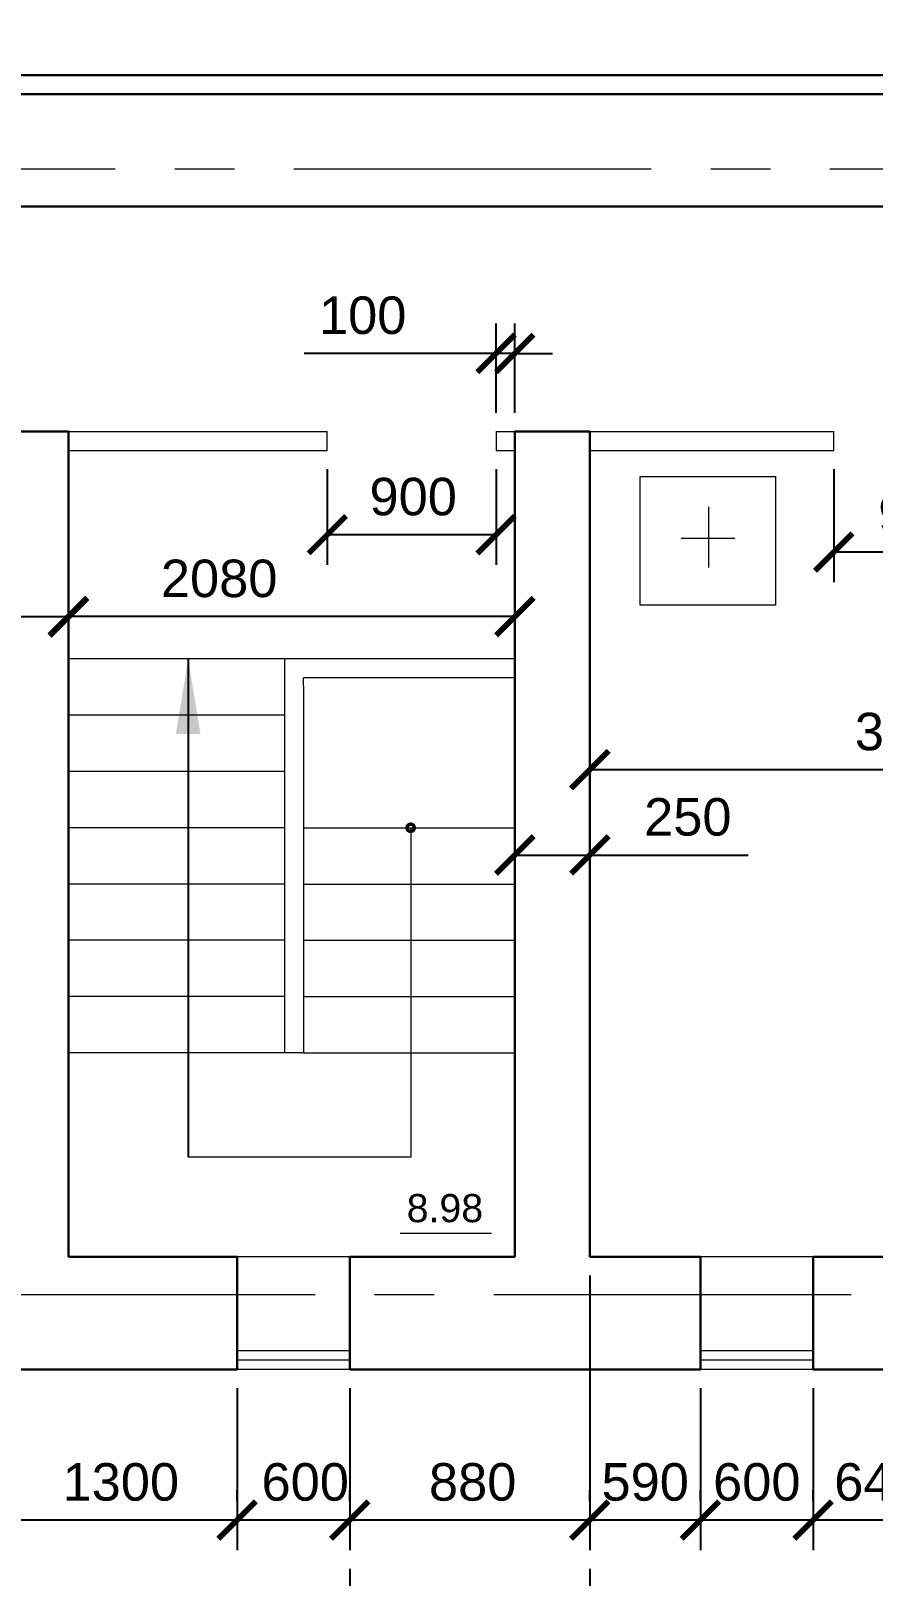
# Model space of a CAD drawing. Header units: millimetres. Extents: x -273 to 3634, y 3015 to 4572.
# Drawn here: x 2428.5 to 2473.4, y 3798.3 to 3880.7 of the extents above; entities that cross this region are included whole.
import ezdxf

# ---------------------------------------------------------------- set-up
doc = ezdxf.new("R2010")
doc.units = ezdxf.units.MM
doc.linetypes.add('CENTER2', pattern=[28.575, 19.05, -3.175, 3.175, -3.175])
doc.layers.add('@', color=250, linetype='Continuous', lineweight=60)
doc.styles.get("Standard").update_dxf_attribs({"font": 'arial.ttf', "height": 2})
doc.dimstyles.new('ISO-25', dxfattribs={"dimtxt": 2, "dimasz": 2, "dimexe": 1.6, "dimexo": 1, "dimgap": 1, "dimtad": 1, "dimdsep": 46, "dimtxsty": 'Standard', "dimblk": 'ARCHTICK', "dimcen": 2, "dimadec": 0, "dimazin": 0, "dimtfac": 1, "dimtmove": 0, "dimatfit": 3, "dimfxl": 1, "dimarcsym": 0})

# ---------------------------------------------------------------- blocks, each defined once
blk = doc.blocks.new('_ArchTick')
at = {"color": 0, "linetype": 'ByBlock', "lineweight": 15, "const_width": 0.15}
blk.add_lwpolyline([(-0.5, -0.5), (0.5, 0.5)], dxfattribs=at)
blk = doc.blocks.new('*D101')
at = {"layer": '@', "color": 0, "lineweight": -2, "transparency": 16777216}
for p, q in [((2439.549, 3808.314), (2439.549, 3799.682)), ((2426.549, 3802.282), (2426.549, 3802.882)), ((2439.549, 3801.282), (2426.549, 3801.282))]:
    blk.add_line(p, q, dxfattribs=at)
at = {"layer": 'Defpoints', "color": 0, "lineweight": 15, "transparency": 16777216}
for p in [(2439.549, 3809.314), (2426.549, 3801.282), (2426.549, 3801.282)]:
    blk.add_point(p, dxfattribs=at)
at = {"layer": '@', "color": 0, "lineweight": -2, "transparency": 16777216, "xscale": 2, "yscale": 2, "zscale": 2, "rotation": 180}
blk.add_blockref('_ArchTick', (2426.549, 3801.282), dxfattribs=at)
at = {"layer": '@', "color": 0, "lineweight": -2, "transparency": 16777216, "xscale": 2, "yscale": 2, "zscale": 2}
blk.add_blockref('_ArchTick', (2439.549, 3801.282), dxfattribs=at)
at = {"layer": '@', "color": 0, "lineweight": 15, "transparency": 16777216, "insert": (2433.343, 3803.304), "char_height": 2, "attachment_point": 5}
blk.add_mtext('1300', dxfattribs=at)
blk = doc.blocks.new('*D102')
at = {"layer": '@', "color": 0, "lineweight": -2, "transparency": 16777216}
for p, q in [((2445.549, 3808.314), (2445.549, 3799.682)), ((2439.549, 3802.282), (2439.549, 3802.882)), ((2445.549, 3801.282), (2439.549, 3801.282))]:
    blk.add_line(p, q, dxfattribs=at)
at = {"layer": 'Defpoints', "color": 0, "lineweight": 15, "transparency": 16777216}
for p in [(2445.549, 3809.314), (2439.549, 3801.282), (2439.549, 3801.282)]:
    blk.add_point(p, dxfattribs=at)
at = {"layer": '@', "color": 0, "lineweight": -2, "transparency": 16777216, "xscale": 2, "yscale": 2, "zscale": 2, "rotation": 180}
blk.add_blockref('_ArchTick', (2439.549, 3801.282), dxfattribs=at)
at = {"layer": '@', "color": 0, "lineweight": -2, "transparency": 16777216, "xscale": 2, "yscale": 2, "zscale": 2}
blk.add_blockref('_ArchTick', (2445.549, 3801.282), dxfattribs=at)
at = {"layer": '@', "color": 0, "lineweight": 15, "transparency": 16777216, "insert": (2443.175, 3803.303), "char_height": 2, "attachment_point": 5}
blk.add_mtext('600', dxfattribs=at)
blk = doc.blocks.new('*D103')
at = {"layer": '@', "color": 0, "lineweight": -2, "transparency": 16777216}
for p, q in [((2458.349, 3814.314), (2458.349, 3799.682)), ((2445.549, 3802.282), (2445.549, 3802.882)), ((2458.349, 3801.282), (2445.549, 3801.282))]:
    blk.add_line(p, q, dxfattribs=at)
at = {"layer": 'Defpoints', "color": 0, "lineweight": 15, "transparency": 16777216}
for p in [(2458.349, 3815.314), (2445.549, 3801.282), (2445.549, 3801.282)]:
    blk.add_point(p, dxfattribs=at)
at = {"layer": '@', "color": 0, "lineweight": -2, "transparency": 16777216, "xscale": 2, "yscale": 2, "zscale": 2, "rotation": 180}
blk.add_blockref('_ArchTick', (2445.549, 3801.282), dxfattribs=at)
at = {"layer": '@', "color": 0, "lineweight": -2, "transparency": 16777216, "xscale": 2, "yscale": 2, "zscale": 2}
blk.add_blockref('_ArchTick', (2458.349, 3801.282), dxfattribs=at)
at = {"layer": '@', "color": 0, "lineweight": 15, "transparency": 16777216, "insert": (2452.101, 3803.303), "char_height": 2, "attachment_point": 5}
blk.add_mtext('880', dxfattribs=at)
blk = doc.blocks.new('*D104')
at = {"layer": '@', "color": 0, "lineweight": -2, "transparency": 16777216}
for p, q in [((2464.249, 3808.314), (2464.249, 3799.682)), ((2458.349, 3802.282), (2458.349, 3802.882)), ((2464.249, 3801.282), (2458.349, 3801.282))]:
    blk.add_line(p, q, dxfattribs=at)
at = {"layer": 'Defpoints', "color": 0, "lineweight": 15, "transparency": 16777216}
for p in [(2464.249, 3809.314), (2458.349, 3801.282), (2458.349, 3801.282)]:
    blk.add_point(p, dxfattribs=at)
at = {"layer": '@', "color": 0, "lineweight": -2, "transparency": 16777216, "xscale": 2, "yscale": 2, "zscale": 2, "rotation": 180}
blk.add_blockref('_ArchTick', (2458.349, 3801.282), dxfattribs=at)
at = {"layer": '@', "color": 0, "lineweight": -2, "transparency": 16777216, "xscale": 2, "yscale": 2, "zscale": 2}
blk.add_blockref('_ArchTick', (2464.249, 3801.282), dxfattribs=at)
at = {"layer": '@', "color": 0, "lineweight": 15, "transparency": 16777216, "insert": (2461.299, 3803.303), "char_height": 2, "attachment_point": 5}
blk.add_mtext('590', dxfattribs=at)
blk = doc.blocks.new('*D105')
at = {"layer": '@', "color": 0, "lineweight": -2, "transparency": 16777216}
for p, q in [((2470.249, 3808.314), (2470.249, 3799.682)), ((2464.249, 3802.282), (2464.249, 3802.882)), ((2470.249, 3801.282), (2464.249, 3801.282))]:
    blk.add_line(p, q, dxfattribs=at)
at = {"layer": 'Defpoints', "color": 0, "lineweight": 15, "transparency": 16777216}
for p in [(2470.249, 3809.314), (2464.249, 3801.282), (2464.249, 3801.282)]:
    blk.add_point(p, dxfattribs=at)
at = {"layer": '@', "color": 0, "lineweight": -2, "transparency": 16777216, "xscale": 2, "yscale": 2, "zscale": 2, "rotation": 180}
blk.add_blockref('_ArchTick', (2464.249, 3801.282), dxfattribs=at)
at = {"layer": '@', "color": 0, "lineweight": -2, "transparency": 16777216, "xscale": 2, "yscale": 2, "zscale": 2}
blk.add_blockref('_ArchTick', (2470.249, 3801.282), dxfattribs=at)
at = {"layer": '@', "color": 0, "lineweight": 15, "transparency": 16777216, "insert": (2467.249, 3803.303), "char_height": 2, "attachment_point": 5}
blk.add_mtext('600', dxfattribs=at)
blk = doc.blocks.new('*D106')
at = {"layer": '@', "color": 0, "lineweight": -2, "transparency": 16777216}
for p, q in [((2476.649, 3808.314), (2476.649, 3799.682)), ((2470.249, 3802.282), (2470.249, 3802.882)), ((2476.649, 3801.282), (2470.249, 3801.282))]:
    blk.add_line(p, q, dxfattribs=at)
at = {"layer": 'Defpoints', "color": 0, "lineweight": 15, "transparency": 16777216}
for p in [(2476.649, 3809.314), (2470.249, 3801.282), (2470.249, 3801.282)]:
    blk.add_point(p, dxfattribs=at)
at = {"layer": '@', "color": 0, "lineweight": -2, "transparency": 16777216, "xscale": 2, "yscale": 2, "zscale": 2, "rotation": 180}
blk.add_blockref('_ArchTick', (2470.249, 3801.282), dxfattribs=at)
at = {"layer": '@', "color": 0, "lineweight": -2, "transparency": 16777216, "xscale": 2, "yscale": 2, "zscale": 2}
blk.add_blockref('_ArchTick', (2476.649, 3801.282), dxfattribs=at)
at = {"layer": '@', "color": 0, "lineweight": 15, "transparency": 16777216, "insert": (2473.707, 3803.303), "char_height": 2, "attachment_point": 5}
blk.add_mtext('640', dxfattribs=at)
blk = doc.blocks.new('*D144')
at = {"layer": '@', "color": 0, "lineweight": -2, "transparency": 16777216}
for p, q in [((2394.349, 3798.682), (2394.349, 3761.691)), ((2445.549, 3798.682), (2445.549, 3761.691)), ((2394.349, 3763.291), (2445.549, 3763.291))]:
    blk.add_line(p, q, dxfattribs=at)
at = {"layer": 'Defpoints', "color": 0, "lineweight": 15, "transparency": 16777216}
for p in [(2394.349, 3799.682), (2445.549, 3799.682), (2445.549, 3763.291)]:
    blk.add_point(p, dxfattribs=at)
at = {"layer": '@', "color": 0, "lineweight": -2, "transparency": 16777216, "xscale": 2, "yscale": 2, "zscale": 2, "rotation": 180}
blk.add_blockref('_ArchTick', (2394.349, 3763.291), dxfattribs=at)
at = {"layer": '@', "color": 0, "lineweight": -2, "transparency": 16777216, "xscale": 2, "yscale": 2, "zscale": 2}
blk.add_blockref('_ArchTick', (2445.549, 3763.291), dxfattribs=at)
at = {"layer": '@', "color": 0, "lineweight": 15, "transparency": 16777216, "insert": (2420.746, 3765.312), "char_height": 2, "attachment_point": 5}
blk.add_mtext('5100', dxfattribs=at)
blk = doc.blocks.new('*D145')
at = {"layer": '@', "color": 0, "lineweight": -2, "transparency": 16777216}
for p, q in [((2458.349, 3798.682), (2458.349, 3761.691)), ((2505.349, 3786.567), (2505.349, 3761.691)), ((2505.349, 3763.291), (2458.349, 3763.291))]:
    blk.add_line(p, q, dxfattribs=at)
at = {"layer": 'Defpoints', "color": 0, "lineweight": 15, "transparency": 16777216}
for p in [(2458.349, 3799.682), (2505.349, 3787.567), (2458.349, 3763.291)]:
    blk.add_point(p, dxfattribs=at)
at = {"layer": '@', "color": 0, "lineweight": -2, "transparency": 16777216, "xscale": 2, "yscale": 2, "zscale": 2, "rotation": 180}
blk.add_blockref('_ArchTick', (2458.349, 3763.291), dxfattribs=at)
at = {"layer": '@', "color": 0, "lineweight": -2, "transparency": 16777216, "xscale": 2, "yscale": 2, "zscale": 2}
blk.add_blockref('_ArchTick', (2505.349, 3763.291), dxfattribs=at)
at = {"layer": '@', "color": 0, "lineweight": 15, "transparency": 16777216, "insert": (2483.148, 3765.312), "char_height": 2, "attachment_point": 5}
blk.add_mtext('5100', dxfattribs=at)
blk = doc.blocks.new('*D174')
at = {"layer": '@', "color": 0, "lineweight": -2, "transparency": 16777216}
for p, q in [((2458.349, 3847.252), (2458.349, 3839.689)), ((2490.349, 3847.252), (2490.349, 3839.689)), ((2490.349, 3841.289), (2458.349, 3841.289))]:
    blk.add_line(p, q, dxfattribs=at)
at = {"layer": 'Defpoints', "color": 0, "lineweight": 15, "transparency": 16777216}
for p in [(2458.349, 3848.252), (2490.349, 3848.252), (2458.349, 3841.289)]:
    blk.add_point(p, dxfattribs=at)
at = {"layer": '@', "color": 0, "lineweight": -2, "transparency": 16777216, "xscale": 2, "yscale": 2, "zscale": 2, "rotation": 180}
blk.add_blockref('_ArchTick', (2458.349, 3841.289), dxfattribs=at)
at = {"layer": '@', "color": 0, "lineweight": -2, "transparency": 16777216, "xscale": 2, "yscale": 2, "zscale": 2}
blk.add_blockref('_ArchTick', (2490.349, 3841.289), dxfattribs=at)
at = {"layer": '@', "color": 0, "lineweight": 15, "transparency": 16777216, "insert": (2475.582, 3843.311), "char_height": 2, "attachment_point": 5}
blk.add_mtext('3190', dxfattribs=at)
blk = doc.blocks.new('*D175')
at = {"layer": '@', "color": 0, "lineweight": -2, "transparency": 16777216}
for p, q in [((2454.349, 3840.289), (2454.349, 3835.141)), ((2458.349, 3840.289), (2458.349, 3835.141)), ((2454.349, 3836.741), (2458.349, 3836.741)), ((2458.349, 3836.741), (2466.796, 3836.741))]:
    blk.add_line(p, q, dxfattribs=at)
at = {"layer": 'Defpoints', "color": 0, "lineweight": 15, "transparency": 16777216}
for p in [(2454.349, 3841.289), (2458.349, 3841.289), (2454.349, 3836.741)]:
    blk.add_point(p, dxfattribs=at)
at = {"layer": '@', "color": 0, "lineweight": -2, "transparency": 16777216, "xscale": 2, "yscale": 2, "zscale": 2, "rotation": 180}
blk.add_blockref('_ArchTick', (2454.349, 3836.741), dxfattribs=at)
at = {"layer": '@', "color": 0, "lineweight": -2, "transparency": 16777216, "xscale": 2, "yscale": 2, "zscale": 2}
blk.add_blockref('_ArchTick', (2458.349, 3836.741), dxfattribs=at)
at = {"layer": '@', "color": 0, "lineweight": 15, "transparency": 16777216, "insert": (2463.573, 3838.762), "char_height": 2, "attachment_point": 5}
blk.add_mtext('250', dxfattribs=at)
blk = doc.blocks.new('*D176')
at = {"layer": '@', "color": 0, "lineweight": -2, "transparency": 16777216}
for p, q in [((2471.349, 3857.314), (2471.349, 3851.294)), ((2480.349, 3857.314), (2480.349, 3851.294)), ((2480.349, 3852.894), (2471.349, 3852.894))]:
    blk.add_line(p, q, dxfattribs=at)
at = {"layer": 'Defpoints', "color": 0, "lineweight": 15, "transparency": 16777216}
for p in [(2471.349, 3858.314), (2480.349, 3858.314), (2471.349, 3852.894)]:
    blk.add_point(p, dxfattribs=at)
at = {"layer": '@', "color": 0, "lineweight": -2, "transparency": 16777216, "xscale": 2, "yscale": 2, "zscale": 2, "rotation": 180}
blk.add_blockref('_ArchTick', (2471.349, 3852.894), dxfattribs=at)
at = {"layer": '@', "color": 0, "lineweight": -2, "transparency": 16777216, "xscale": 2, "yscale": 2, "zscale": 2}
blk.add_blockref('_ArchTick', (2480.349, 3852.894), dxfattribs=at)
at = {"layer": '@', "color": 0, "lineweight": 15, "transparency": 16777216, "insert": (2476.055, 3854.915), "char_height": 2, "attachment_point": 5}
blk.add_mtext('900', dxfattribs=at)
blk = doc.blocks.new('*D178')
at = {"layer": '@', "color": 0, "lineweight": -2, "transparency": 16777216}
for p, q in [((2453.349, 3860.314), (2453.349, 3865.085)), ((2454.349, 3860.314), (2454.349, 3865.085)), ((2453.349, 3863.485), (2443.126, 3863.485)), ((2454.349, 3863.485), (2453.349, 3863.485)), ((2454.349, 3863.485), (2456.349, 3863.485))]:
    blk.add_line(p, q, dxfattribs=at)
at = {"layer": 'Defpoints', "color": 0, "lineweight": 15, "transparency": 16777216}
for p in [(2453.349, 3863.485), (2453.349, 3859.314), (2454.349, 3859.314)]:
    blk.add_point(p, dxfattribs=at)
at = {"layer": '@', "color": 0, "lineweight": -2, "transparency": 16777216, "xscale": 2, "yscale": 2, "zscale": 2}
blk.add_blockref('_ArchTick', (2453.349, 3863.485), dxfattribs=at)
at = {"layer": '@', "color": 0, "lineweight": -2, "transparency": 16777216, "xscale": 2, "yscale": 2, "zscale": 2, "rotation": 180}
blk.add_blockref('_ArchTick', (2454.349, 3863.485), dxfattribs=at)
at = {"layer": '@', "color": 0, "lineweight": 15, "transparency": 16777216, "insert": (2446.238, 3865.506), "char_height": 2, "attachment_point": 5}
blk.add_mtext('100', dxfattribs=at)
blk = doc.blocks.new('*D179')
at = {"layer": '@', "color": 0, "lineweight": -2, "transparency": 16777216}
for p, q in [((2444.349, 3857.314), (2444.349, 3852.217)), ((2453.349, 3857.314), (2453.349, 3852.217)), ((2453.349, 3853.817), (2444.349, 3853.817))]:
    blk.add_line(p, q, dxfattribs=at)
at = {"layer": 'Defpoints', "color": 0, "lineweight": 15, "transparency": 16777216}
for p in [(2444.349, 3858.314), (2453.349, 3858.314), (2444.349, 3853.817)]:
    blk.add_point(p, dxfattribs=at)
at = {"layer": '@', "color": 0, "lineweight": -2, "transparency": 16777216, "xscale": 2, "yscale": 2, "zscale": 2, "rotation": 180}
blk.add_blockref('_ArchTick', (2444.349, 3853.817), dxfattribs=at)
at = {"layer": '@', "color": 0, "lineweight": -2, "transparency": 16777216, "xscale": 2, "yscale": 2, "zscale": 2}
blk.add_blockref('_ArchTick', (2453.349, 3853.817), dxfattribs=at)
at = {"layer": '@', "color": 0, "lineweight": 15, "transparency": 16777216, "insert": (2448.931, 3855.838), "char_height": 2, "attachment_point": 5}
blk.add_mtext('900', dxfattribs=at)
blk = doc.blocks.new('*D180')
at = {"layer": '@', "color": 0, "lineweight": -2, "transparency": 16777216}
for p, q in [((2430.549, 3848.193), (2430.549, 3851.055)), ((2454.349, 3848.193), (2454.349, 3851.055)), ((2454.349, 3849.455), (2430.549, 3849.455))]:
    blk.add_line(p, q, dxfattribs=at)
at = {"layer": 'Defpoints', "color": 0, "lineweight": 15, "transparency": 16777216}
for p in [(2430.549, 3849.455), (2430.549, 3847.193), (2454.349, 3847.193)]:
    blk.add_point(p, dxfattribs=at)
at = {"layer": '@', "color": 0, "lineweight": -2, "transparency": 16777216, "xscale": 2, "yscale": 2, "zscale": 2, "rotation": 180}
blk.add_blockref('_ArchTick', (2430.549, 3849.455), dxfattribs=at)
at = {"layer": '@', "color": 0, "lineweight": -2, "transparency": 16777216, "xscale": 2, "yscale": 2, "zscale": 2}
blk.add_blockref('_ArchTick', (2454.349, 3849.455), dxfattribs=at)
at = {"layer": '@', "color": 0, "lineweight": 15, "transparency": 16777216, "insert": (2438.586, 3851.476), "char_height": 2, "attachment_point": 5}
blk.add_mtext('2080', dxfattribs=at)
blk = doc.blocks.new('*D181')
at = {"layer": '@', "color": 0, "lineweight": -2, "transparency": 16777216}
for p, q in [((2426.549, 3849.431), (2418.103, 3849.431)), ((2430.549, 3849.431), (2426.549, 3849.431)), ((2426.549, 3848.455), (2426.549, 3847.831)), ((2430.549, 3848.455), (2430.549, 3847.831))]:
    blk.add_line(p, q, dxfattribs=at)
at = {"layer": 'Defpoints', "color": 0, "lineweight": 15, "transparency": 16777216}
for p in [(2426.549, 3849.455), (2426.549, 3849.431), (2430.549, 3849.455)]:
    blk.add_point(p, dxfattribs=at)
at = {"layer": '@', "color": 0, "lineweight": -2, "transparency": 16777216, "xscale": 2, "yscale": 2, "zscale": 2, "rotation": 180}
blk.add_blockref('_ArchTick', (2426.549, 3849.431), dxfattribs=at)
at = {"layer": '@', "color": 0, "lineweight": -2, "transparency": 16777216, "xscale": 2, "yscale": 2, "zscale": 2}
blk.add_blockref('_ArchTick', (2430.549, 3849.431), dxfattribs=at)
at = {"layer": '@', "color": 0, "lineweight": 15, "transparency": 16777216, "insert": (2421.326, 3851.452), "char_height": 2, "attachment_point": 5}
blk.add_mtext('250', dxfattribs=at)
blk = doc.blocks.new('*D384')
at = {"layer": '@', "color": 0, "lineweight": -2, "transparency": 16777216}
for p, q in [((2459.926, 4075.735), (2454.643, 4082.785)), ((2458.328, 4074.537), (2461.207, 4076.694)), ((2652.794, 3818.333), (2459.926, 4075.735)), ((2651.196, 3817.135), (2654.075, 3819.292))]:
    blk.add_line(p, q, dxfattribs=at)
at = {"layer": 'Defpoints', "color": 0, "lineweight": 15, "transparency": 16777216}
for p in [(2457.527, 4073.938), (2652.794, 3818.333), (2650.396, 3816.536)]:
    blk.add_point(p, dxfattribs=at)
at = {"layer": '@', "color": 0, "lineweight": -2, "transparency": 16777216, "xscale": 2, "yscale": 2, "zscale": 2}
for p, rotation in [((2459.926, 4075.735), 126.8437671405722), ((2652.794, 3818.333), 306.8437671405722)]:
    blk.add_blockref('_ArchTick', p, dxfattribs=dict(at, rotation=rotation))
at = {"layer": '@', "color": 0, "lineweight": 15, "transparency": 16777216, "insert": (2458.184, 4081.432), "char_height": 2, "attachment_point": 5, "rotation": 306.84377}
blk.add_mtext('380', dxfattribs=at)

msp = doc.modelspace()

# ---------------------------------------------------------------- linework, layer by layer
at = {"layer": '@', "color": 0, "lineweight": 30}
for p, q in [((2289.547, 3878.314), (2509.349, 3878.314)), ((2310.349, 3877.314), (2510.349, 3877.314)), ((2316.349, 3871.314), (2516.349, 3871.314)), ((2426.549, 3859.314), (2430.549, 3859.314)), ((2430.549, 3815.314), (2430.549, 3859.314)), ((2454.349, 3815.314), (2454.349, 3859.314)), ((2454.349, 3859.314), (2458.349, 3859.314)), ((2458.349, 3859.314), (2458.349, 3815.314)), ((2430.549, 3815.314), (2439.549, 3815.314)), ((2439.549, 3809.314), (2439.549, 3815.314)), ((2445.549, 3809.314), (2445.549, 3815.314)), ((2445.549, 3815.314), (2454.349, 3815.314)), ((2458.349, 3815.314), (2464.249, 3815.314)), ((2464.249, 3809.314), (2464.249, 3815.314)), ((2470.249, 3809.314), (2470.249, 3815.314)), ((2470.249, 3815.314), (2476.649, 3815.314)), ((2426.549, 3809.314), (2439.549, 3809.314)), ((2445.549, 3809.314), (2464.249, 3809.314)), ((2470.249, 3809.314), (2476.649, 3809.314))]:
    msp.add_line(p, q, dxfattribs=at)
at = {"layer": '@', "color": 0, "linetype": 'CENTER2', "lineweight": 15}
for p, q in [((2547.349, 3873.314), (2312.074, 3873.314)), ((2310.349, 3813.314), (2527.531, 3813.314))]:
    msp.add_line(p, q, dxfattribs=at)
at = {"layer": '@', "color": 0, "lineweight": 15}
for p, q in [((2430.549, 3859.314), (2444.349, 3859.314)), ((2444.349, 3858.314), (2444.349, 3859.314)), ((2453.349, 3859.314), (2453.349, 3858.314)), ((2453.349, 3859.314), (2471.349, 3859.314)), ((2471.349, 3858.314), (2471.349, 3859.314)), ((2430.549, 3858.314), (2444.349, 3858.314)), ((2453.349, 3858.314), (2454.349, 3858.314)), ((2458.349, 3858.314), (2471.349, 3858.314)), ((2461.024, 3856.927), (2468.251, 3856.927)), ((2461.024, 3850.06), (2461.024, 3856.927)), ((2468.251, 3856.927), (2468.251, 3850.06)), ((2464.677, 3855.307), (2464.677, 3852.061)), ((2463.224, 3853.642), (2466.087, 3853.642)), ((2468.251, 3850.06), (2461.024, 3850.06)), ((2442.082, 3847.193), (2430.549, 3847.193)), ((2454.349, 3847.193), (2442.082, 3847.193)), ((2442.082, 3846.764), (2442.082, 3847.193)), ((2442.082, 3826.193), (2442.082, 3846.764)), ((2454.349, 3846.193), (2443.082, 3846.193)), ((2443.082, 3845.764), (2443.082, 3846.193)), ((2443.082, 3845.764), (2443.082, 3826.193)), ((2442.082, 3844.193), (2430.549, 3844.193)), ((2442.082, 3841.193), (2430.549, 3841.193)), ((2442.082, 3838.193), (2430.549, 3838.193)), ((2443.082, 3838.193), (2454.349, 3838.193)), ((2448.796, 3838.193), (2448.796, 3820.633)), ((2442.082, 3835.193), (2430.549, 3835.193)), ((2443.082, 3835.193), (2454.349, 3835.193)), ((2442.082, 3832.193), (2430.549, 3832.193)), ((2443.082, 3832.193), (2454.349, 3832.193)), ((2442.082, 3829.193), (2430.549, 3829.193)), ((2443.082, 3829.193), (2454.349, 3829.193)), ((2442.082, 3826.193), (2430.549, 3826.193)), ((2443.082, 3826.193), (2442.082, 3826.193)), ((2443.082, 3826.193), (2454.349, 3826.193)), ((2448.796, 3820.633), (2436.934, 3820.633)), ((2448.234, 3816.571), (2453.104, 3816.571)), ((2445.549, 3815.314), (2439.549, 3815.314)), ((2470.249, 3815.314), (2464.249, 3815.314)), ((2445.549, 3810.314), (2439.549, 3810.314)), ((2470.249, 3810.314), (2464.249, 3810.314)), ((2445.549, 3809.814), (2439.549, 3809.814)), ((2470.249, 3809.814), (2464.249, 3809.814)), ((2445.549, 3809.314), (2439.549, 3809.314)), ((2470.249, 3809.314), (2464.249, 3809.314))]:
    msp.add_line(p, q, dxfattribs=at)
at = {"layer": '@', "color": 0, "lineweight": 50}
msp.add_circle((2448.796, 3838.193), 0.195, dxfattribs=at)

# ---------------------------------------------------------------- texts
at = {"layer": '@', "color": 0, "lineweight": 15}
msp.add_text('8.98', height=1.5, dxfattribs=at).set_placement((2448.583, 3817.165))

# ---------------------------------------------------------------- dimensions: what is measured, and where the dimension line sits
dim = msp.add_linear_dim(base=(2652.794, 3818.333), p1=(2457.527, 4073.938), p2=(2650.396, 3816.536), angle=306.84377, text='380', dimstyle='ISO-25', dxfattribs=at)
dim.commit()
dim.dimension.update_dxf_attribs({"geometry": '*D384', "text_midpoint": (2456.566, 4080.22), "dimtype": 161})
for base, p1, p2, text, picture, middle in [((2453.349, 3863.485), (2454.349, 3859.314), (2453.349, 3859.314), '100', '*D178', (2446.238, 3863.485)), ((2444.349, 3853.817), (2453.349, 3858.314), (2444.349, 3858.314), '900', '*D179', (2448.931, 3853.817)), ((2471.349, 3852.894), (2480.349, 3858.314), (2471.349, 3858.314), '900', '*D176', (2476.055, 3852.894)), ((2426.549, 3849.431), (2430.549, 3849.455), (2426.549, 3849.455), '250', '*D181', (2421.326, 3849.431)), ((2430.549, 3849.455), (2454.349, 3847.193), (2430.549, 3847.193), '2080', '*D180', (2438.586, 3849.455)), ((2458.349, 3841.289), (2490.349, 3848.252), (2458.349, 3848.252), '3190', '*D174', (2475.582, 3841.289)), ((2454.349, 3836.741), (2458.349, 3841.289), (2454.349, 3841.289), '250', '*D175', (2463.573, 3836.741)), ((2445.549, 3801.282), (2458.349, 3815.314), (2445.549, 3801.282), '880', '*D103', (2452.101, 3801.282)), ((2426.549, 3801.282), (2439.549, 3809.314), (2426.549, 3801.282), '1300', '*D101', (2433.343, 3801.282)), ((2439.549, 3801.282), (2445.549, 3809.314), (2439.549, 3801.282), '600', '*D102', (2443.175, 3801.282)), ((2458.349, 3801.282), (2464.249, 3809.314), (2458.349, 3801.282), '590', '*D104', (2461.299, 3801.282)), ((2464.249, 3801.282), (2470.249, 3809.314), (2464.249, 3801.282), '600', '*D105', (2467.249, 3801.282)), ((2470.249, 3801.282), (2476.649, 3809.314), (2470.249, 3801.282), '640', '*D106', (2473.707, 3801.282)), ((2445.549, 3763.291), (2394.349, 3799.682), (2445.549, 3799.682), '5100', '*D144', (2420.746, 3763.291)), ((2458.349, 3763.291), (2505.349, 3787.567), (2458.349, 3799.682), '5100', '*D145', (2483.148, 3763.291))]:
    dim = msp.add_linear_dim(base=base, p1=p1, p2=p2, text=text, dimstyle='ISO-25', dxfattribs=at)
    dim.commit()
    dim.dimension.update_dxf_attribs({"geometry": picture, "text_midpoint": middle, "dimtype": 160})

# ---------------------------------------------------------------- leaders
msp.add_leader([(2436.934, 3847.193), (2436.934, 3820.633)], dimstyle='ISO-25', override={"dimasz": 4, "dimgap": 1, "dimtad": 0}, dxfattribs=at)

doc.saveas('drawing.dxf')
